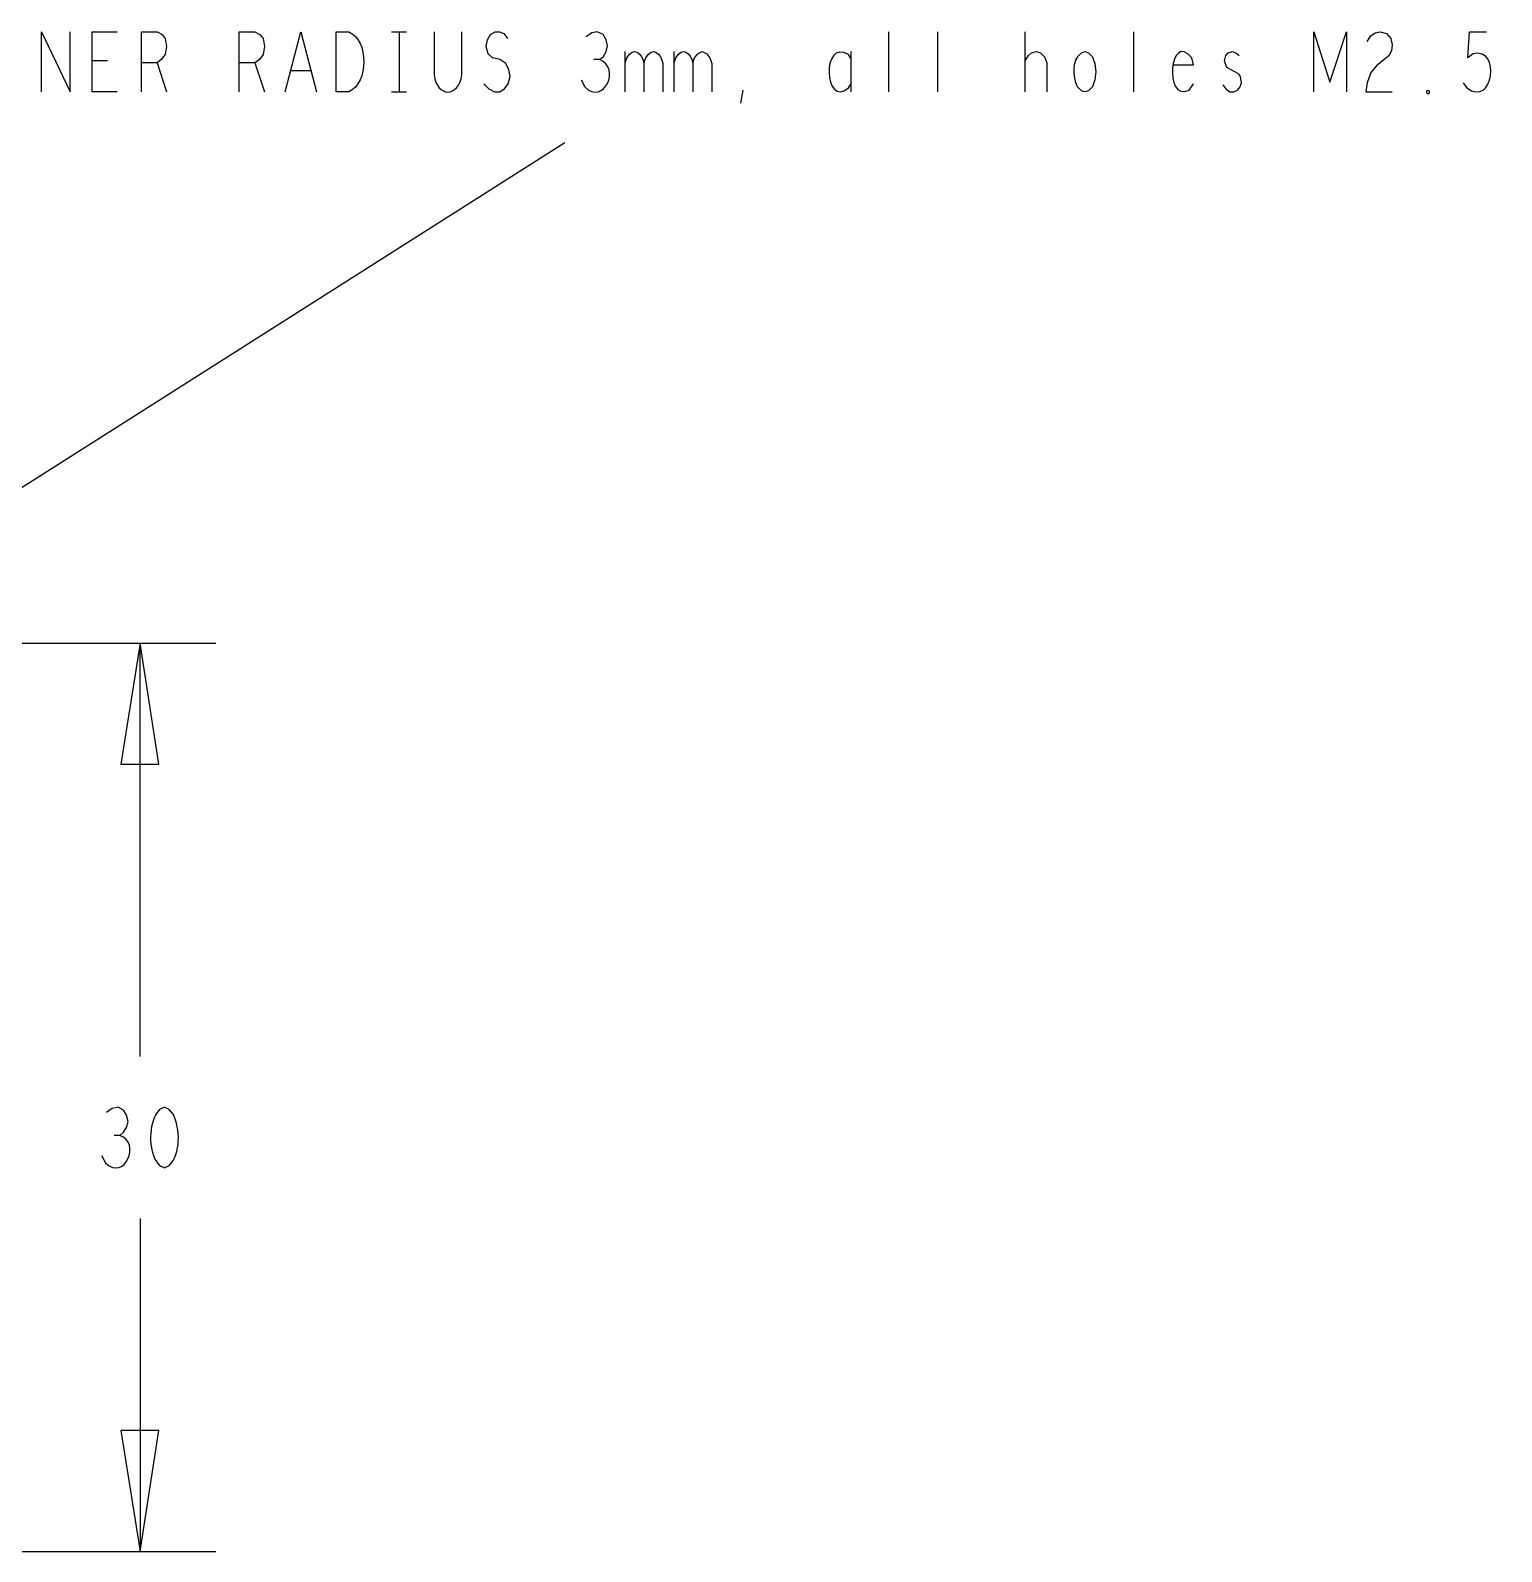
# Model space of a CAD drawing. Header units: millimetres. Extents: x 55 to 253, y 40 to 152.
# Drawn here: x 183.4 to 252.8, y 79.3 to 151.1 of the extents above; entities that cross this region are included whole.
import ezdxf

# ---------------------------------------------------------------- set-up
doc = ezdxf.new("R2010")
doc.units = ezdxf.units.MM
doc.layers.get('0').update_dxf_attribs({"linetype": 'CONTINUOUS'})

msp = doc.modelspace()

# ---------------------------------------------------------------- linework, layer by layer
at = {"color": 0}
for p, q in [((183.935, 148.237), (183.935, 151.073)), ((183.935, 151.073), (185.289, 148.237)), ((185.289, 148.237), (185.289, 151.073)), ((186.327, 148.237), (186.327, 151.073)), ((186.327, 151.073), (187.512, 151.073)), ((188.655, 148.237), (188.655, 151.073)), ((188.655, 151.073), (189.396, 151.073)), ((189.396, 151.073), (189.629, 150.946)), ((189.629, 150.946), (189.776, 150.756)), ((193.27, 148.237), (193.27, 151.073)), ((193.27, 151.073), (194.01, 151.073)), ((194.01, 151.073), (194.243, 150.946)), ((194.243, 150.946), (194.391, 150.756)), ((195.428, 148.237), (196.169, 151.073)), ((196.169, 151.073), (196.911, 148.237)), ((197.841, 148.237), (197.841, 151.073)), ((197.841, 151.073), (198.433, 151.073)), ((200.445, 151.073), (201.164, 151.073)), ((200.805, 151.073), (200.805, 148.237)), ((202.456, 151.073), (202.456, 149.042)), ((203.768, 149.042), (203.768, 151.073)), ((204.975, 150.693), (205.122, 150.946)), ((205.122, 150.946), (205.335, 151.073)), ((205.335, 151.073), (205.545, 151.073)), ((205.545, 151.073), (205.758, 150.989)), ((205.758, 150.989), (205.927, 150.756)), ((209.907, 151.032), (209.631, 150.84)), ((210.16, 151.073), (209.907, 151.032)), ((210.436, 150.946), (210.16, 151.073)), ((210.584, 150.693), (210.436, 150.946)), ((223.919, 148.237), (223.919, 151.073)), ((226.226, 148.237), (226.226, 151.073)), ((230.353, 148.237), (230.353, 151.073)), ((235.475, 148.237), (235.475, 151.073)), ((243.964, 148.237), (243.964, 151.073)), ((243.964, 151.073), (244.726, 148.703)), ((244.726, 148.703), (245.509, 151.073)), ((245.509, 151.073), (245.509, 148.237)), ((246.483, 150.609), (246.652, 150.883)), ((246.652, 150.883), (246.863, 151.032)), ((246.863, 151.032), (247.096, 151.073)), ((247.096, 151.073), (247.392, 150.989)), ((247.392, 150.989), (247.604, 150.756)), ((251.223, 149.847), (251.309, 151.073)), ((251.309, 151.073), (252.112, 151.073)), ((189.776, 150.756), (189.84, 150.376)), ((189.84, 150.376), (189.776, 149.994)), ((194.391, 150.756), (194.455, 150.376)), ((194.455, 150.376), (194.391, 149.994)), ((204.912, 150.376), (204.975, 150.693)), ((205.016, 150.037), (204.912, 150.376)), ((210.436, 149.888), (210.584, 150.143)), ((210.647, 150.417), (210.584, 150.693)), ((210.584, 150.143), (210.647, 150.417)), ((211.472, 148.237), (211.472, 150.143)), ((213.779, 148.237), (213.779, 150.143)), ((214.902, 150.037), (215.113, 150.143)), ((215.113, 150.143), (215.325, 150.037)), ((222.141, 148.237), (222.141, 150.143)), ((230.502, 149.951), (230.649, 150.079)), ((230.649, 150.079), (230.882, 150.143)), ((230.882, 150.143), (231.074, 150.079)), ((231.074, 150.079), (231.264, 149.888)), ((232.999, 150.079), (233.168, 150.143)), ((233.168, 150.143), (233.338, 150.079)), ((233.338, 150.079), (233.528, 149.888)), ((239.814, 149.951), (239.921, 150.079)), ((239.921, 150.079), (240.111, 150.143)), ((240.111, 150.143), (240.28, 150.079)), ((240.28, 150.079), (240.45, 149.951)), ((247.625, 150.184), (247.519, 149.951)), ((247.604, 150.756), (247.668, 150.46)), ((247.668, 150.46), (247.625, 150.184)), ((187.047, 149.698), (186.327, 149.698)), ((189.396, 149.614), (188.655, 149.614)), ((189.586, 149.761), (189.396, 149.614)), ((189.396, 149.614), (189.84, 148.237)), ((189.776, 149.994), (189.586, 149.761)), ((194.01, 149.614), (193.27, 149.614)), ((194.222, 149.761), (194.01, 149.614)), ((194.01, 149.614), (194.455, 148.237)), ((194.391, 149.994), (194.222, 149.761)), ((205.208, 149.847), (205.016, 150.037)), ((205.567, 149.761), (205.208, 149.847)), ((205.842, 149.571), (205.567, 149.761)), ((205.99, 149.275), (205.842, 149.571)), ((210.266, 149.761), (209.991, 149.761)), ((210.266, 149.761), (210.436, 149.888)), ((211.472, 149.614), (211.558, 149.847)), ((212.361, 149.614), (212.447, 149.847)), ((212.361, 149.614), (212.361, 148.237)), ((213.25, 149.571), (213.25, 148.237)), ((213.779, 149.614), (213.864, 149.847)), ((214.67, 149.614), (214.753, 149.847)), ((214.67, 149.614), (214.67, 148.237)), ((214.753, 149.847), (214.902, 150.037)), ((215.325, 150.037), (215.473, 149.847)), ((215.473, 149.847), (215.558, 149.571)), ((215.558, 149.571), (215.558, 148.237)), ((222.141, 149.804), (222.013, 149.994)), ((230.353, 149.698), (230.502, 149.951)), ((231.264, 149.888), (231.37, 149.614)), ((231.37, 149.614), (231.37, 148.237)), ((233.528, 149.888), (233.634, 149.571)), ((233.634, 149.571), (233.677, 149.189)), ((237.338, 149.508), (238.29, 149.508)), ((238.29, 149.508), (238.206, 149.847)), ((239.751, 149.698), (239.814, 149.951)), ((239.857, 149.381), (239.751, 149.698)), ((240.407, 149.085), (239.857, 149.381)), ((246.926, 149.465), (246.652, 149.148)), ((247.519, 149.951), (246.926, 149.465)), ((251.478, 150.037), (251.223, 149.847)), ((196.656, 149.232), (195.703, 149.232)), ((205.948, 148.619), (206.054, 148.956)), ((206.054, 148.956), (205.99, 149.275)), ((209.398, 148.809), (209.568, 148.47)), ((233.634, 148.809), (233.528, 148.47)), ((233.677, 149.189), (233.634, 148.809)), ((240.513, 148.956), (240.407, 149.085)), ((240.492, 148.47), (240.556, 148.66)), ((240.556, 148.66), (240.513, 148.956)), ((246.483, 148.66), (246.42, 148.237)), ((246.652, 149.148), (246.483, 148.66)), ((251.012, 148.66), (251.182, 148.427)), ((187.512, 148.237), (186.327, 148.237)), ((198.433, 148.237), (197.841, 148.237)), ((200.445, 148.237), (201.164, 148.237)), ((204.806, 148.619), (205.038, 148.386)), ((205.038, 148.386), (205.312, 148.237)), ((205.312, 148.237), (205.545, 148.237)), ((205.545, 148.237), (205.778, 148.386)), ((205.778, 148.386), (205.948, 148.619)), ((216.934, 147.708), (217.039, 148.322)), ((222.013, 148.427), (222.141, 148.619)), ((232.999, 148.28), (232.809, 148.47)), ((233.168, 148.237), (232.999, 148.28)), ((233.338, 148.28), (233.168, 148.237)), ((233.528, 148.47), (233.338, 148.28)), ((238.079, 148.322), (238.29, 148.619)), ((239.667, 148.576), (239.814, 148.386)), ((239.814, 148.386), (240.005, 148.237)), ((240.005, 148.237), (240.196, 148.237)), ((240.196, 148.237), (240.366, 148.322)), ((240.366, 148.322), (240.492, 148.47)), ((246.42, 148.237), (247.668, 148.237)), ((249.298, 148.28), (249.362, 148.322)), ((249.298, 148.194), (249.298, 148.28)), ((249.362, 148.131), (249.298, 148.194)), ((249.362, 148.322), (249.403, 148.28)), ((249.403, 148.194), (249.362, 148.131)), ((249.403, 148.28), (249.403, 148.194)), ((167.7, 119.852), (208.636, 145.846)), ((167.574, 122.224), (192.169, 122.224)), ((188.591, 122.224), (187.682, 116.509)), ((188.591, 102.708), (188.591, 122.224)), ((189.48, 116.509), (188.591, 122.224)), ((187.682, 116.509), (189.48, 116.509)), ((187.279, 100.252), (187.004, 100.062)), ((187.554, 100.316), (187.279, 100.252)), ((187.809, 100.168), (187.554, 100.316)), ((187.956, 99.9352), (187.809, 100.168)), ((188.02, 99.6389), (187.956, 99.9352)), ((189.502, 100.21), (189.333, 99.9765)), ((189.734, 100.316), (189.502, 100.21)), ((189.967, 100.21), (189.734, 100.316)), ((190.158, 99.9765), (189.967, 100.21)), ((187.639, 98.9817), (187.809, 99.1306)), ((187.809, 99.1306), (187.956, 99.3634)), ((187.956, 99.3634), (188.02, 99.6389)), ((187.639, 98.9817), (187.363, 98.9817)), ((186.771, 98.0295), (186.961, 97.6919)), ((189.502, 97.5639), (189.734, 97.4591)), ((189.734, 97.4591), (189.967, 97.5639)), ((188.591, 95.0666), (188.591, 79.339)), ((187.682, 85.0554), (188.591, 79.339)), ((189.48, 85.0554), (187.682, 85.0554)), ((188.591, 79.339), (189.48, 85.0554)), ((168.61, 79.339), (192.169, 79.339))]:
    msp.add_line(p, q, dxfattribs=at)
for points in [[(198.433, 151.073), (199.387, 150.693), (199.382, 148.648), (198.433, 148.237)], [(222.013, 149.994), (220.704, 150.793), (220.873, 147.431), (222.013, 148.427)], [(238.206, 149.847), (237.166, 151.138), (236.879, 147.738), (238.079, 148.322)], [(211.558, 149.847), (211.88, 150.409), (212.241, 150.061), (212.361, 149.614)], [(212.447, 149.847), (212.775, 150.429), (213.17, 150.031), (213.25, 149.571)], [(213.864, 149.847), (214.187, 150.409), (214.55, 150.061), (214.67, 149.614)], [(232.809, 148.47), (232.599, 148.969), (232.533, 149.702), (232.999, 150.079)], [(251.182, 148.427), (252.437, 147.471), (252.822, 150.37), (251.478, 150.037)], [(209.568, 148.47), (210.45, 147.58), (211.303, 149.372), (210.266, 149.761)], [(202.456, 149.042), (202.598, 147.96), (203.626, 147.96), (203.768, 149.042)], [(189.333, 99.9765), (188.975, 99.3331), (188.977, 98.122), (189.502, 97.5639)], [(189.967, 97.5639), (190.514, 98.1026), (190.49, 99.3112), (190.158, 99.9765)], [(186.961, 97.6919), (187.847, 96.7825), (188.655, 98.6564), (187.639, 98.9817)]]:
    msp.add_open_spline(points, degree=3, dxfattribs=at)

doc.saveas('drawing.dxf')
